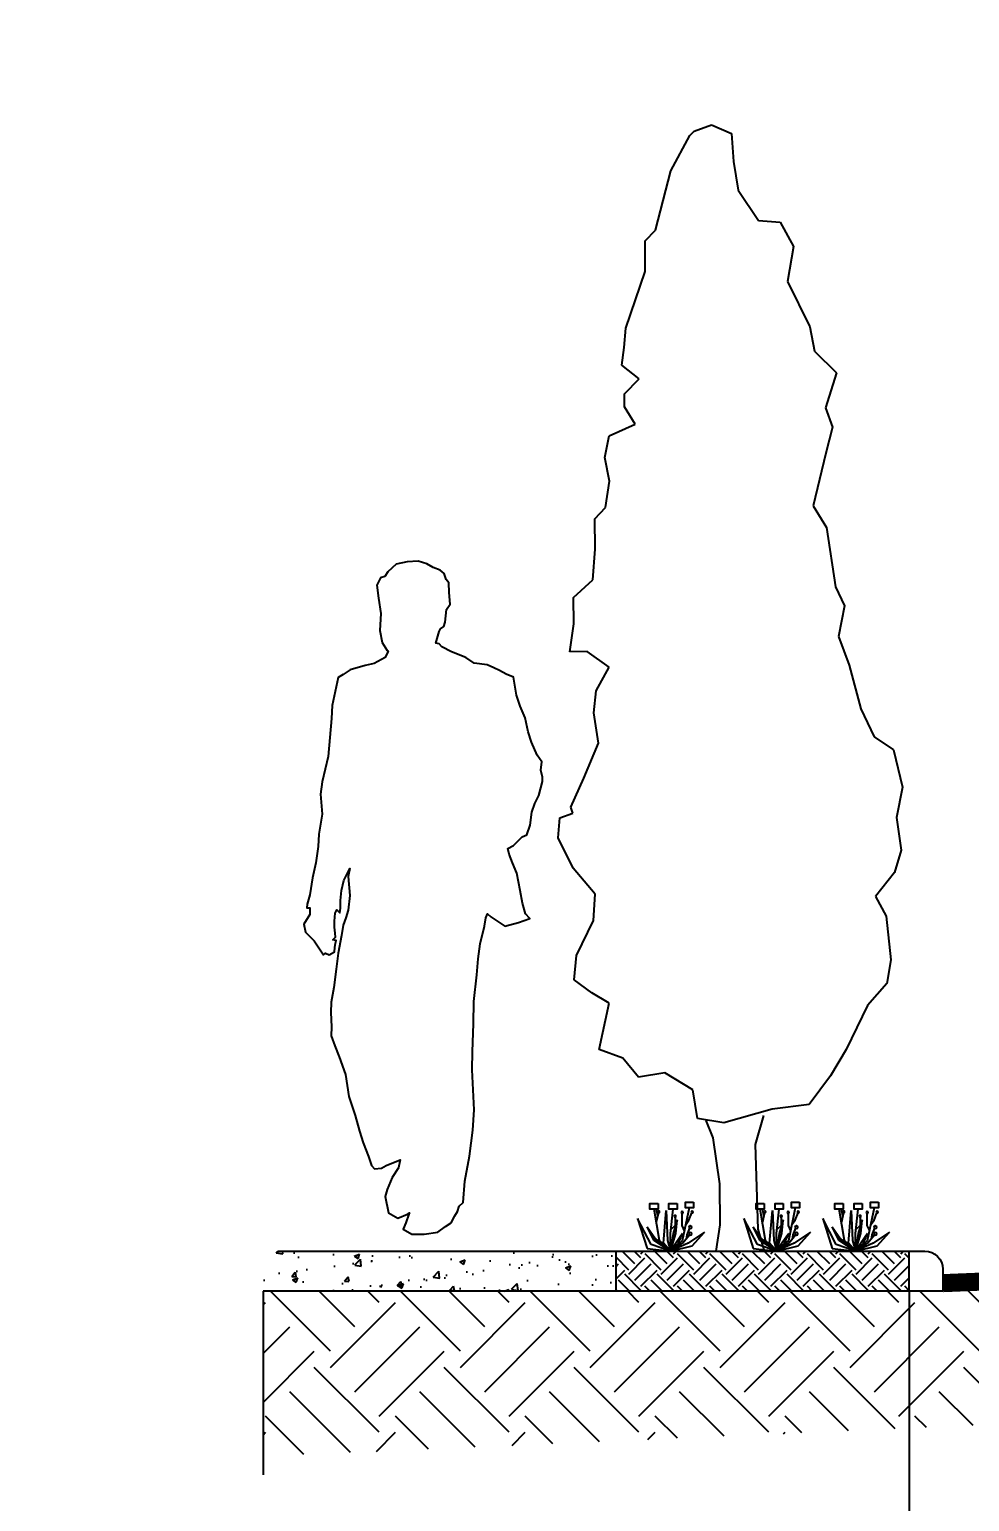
# Model space of a CAD drawing. Header units: metres. Extents: x 294898 to 295286, y 1620966 to 1622103.
# Drawn here: x 295147.23 to 295157.12, y 1621878.95 to 1621894.45 of the extents above; entities that cross this region are included whole.
import ezdxf

# ---------------------------------------------------------------- set-up
doc = ezdxf.new("R2010")
doc.units = ezdxf.units.M
doc.layers.add('A-Verde', color=76, linetype='Continuous')
doc.styles.add('ATTR', font='romans.shx', dxfattribs={"width": 0.8, "height": 0.6})
doc.styles.get("Standard").update_dxf_attribs({"font": 'simplex.shx'})
doc.dimstyles.new('COTAS LOTES', dxfattribs={"dimscale": 0.25, "dimtxt": 2, "dimasz": 0.18, "dimexe": 0.18, "dimexo": 0.0625, "dimgap": 0.09, "dimtad": 0, "dimlfac": 1.1976, "dimzin": 0, "dimdsep": 46, "dimtxsty": 'Standard', "dimblk": 'NONE', "dimcen": 0, "dimse1": 1, "dimse2": 1, "dimsd1": 1, "dimsd2": 1, "dimadec": 0, "dimazin": 0, "dimtfac": 1, "dimtofl": 0, "dimtmove": 0, "dimatfit": 3, "dimldrblk": 'NONE', "dimfxl": 1, "dimtolj": 1, "dimtzin": 0, "dimarcsym": 0})

# ---------------------------------------------------------------- blocks, each defined once
blk = doc.blocks.new('Shrub 1')
at = {"layer": 'A-Verde'}
for p, q in [((-6.561, 10.922), (-7.599, 13.504)), ((-4.32, 3.84), (-6.729, 15.44)), ((-5.52, 9.6), (-6.561, 10.922)), ((-4.181, 9.123), (-4.181, 13.348)), ((-2.4, 11.04), (-0.96, 6.24)), ((-1.92, 6.24), (-2.4, 11.04)), ((-1.678, 12.034), (-1.699, 9.121)), ((0, 6.24), (-0.96, 14.88)), ((1.44, 14.4), (0.96, 3.84)), ((2.4, 2.88), (1.44, 14.4)), ((3.84, 3.84), (5.76, 14.88)), ((4.226, 13.695), (4.948, 10.237)), ((4.452, 12.537), (4.837, 14.763)), ((6.72, 2.4), (11.52, 11.52)), ((11.52, 11.52), (8.16, 0.96)), ((-12, 6.72), (-6.24, 2.88)), ((-7.68, 1.92), (-12, 6.72)), ((-6.72, 8.16), (-5.76, 5.76)), ((-4.32, 2.88), (-6.72, 5.76)), ((-5.76, 5.76), (-5.52, 4.32)), ((-5.035, 7.245), (-4.181, 9.044)), ((-4.32, 6.24), (-1.92, 2.88)), ((-2.88, 2.88), (-4.32, 6.24)), ((0, 0), (-1.92, 6.24)), ((-1.699, 9.121), (-0.149, 7.623)), ((-0.96, 6.24), (0, 0)), ((0, 0), (0, 6.24)), ((8.16, 8.64), (5.28, 4.32)), ((5.76, 3.84), (8.16, 8.64)), ((0, 0), (-7.68, 1.92)), ((-6.24, 2.88), (0, 0)), ((0, 0), (-4.32, 3.84)), ((0, 0), (-4.32, 2.88)), ((0, 0), (-2.88, 2.88)), ((-1.92, 2.88), (0, 0)), ((5.28, 4.32), (0, 0)), ((0.96, 3.84), (0, 0)), ((0, 0), (3.84, 3.84)), ((0, 0), (5.76, 3.84)), ((0, 0), (2.4, 2.88)), ((0, 0), (6.72, 2.4)), ((8.16, 0.96), (0, 0))]:
    blk.add_line(p, q, dxfattribs=at)
at = {"layer": 'A-Verde', "color": 1}
for points in [[(-8.16, 17.28), (-8.16, 15.36), (-5.28, 15.36), (-5.28, 17.28)], [(-2.4, 16.8), (-2.4, 14.88), (0.48, 14.88), (0.48, 16.8)], [(4.32, 16.8), (4.32, 14.88), (7.2, 14.88), (7.2, 16.8)]]:
    blk.add_lwpolyline(points, close=True, dxfattribs=at)
for centre, radius in [((-7.689, 13.813), 0.324), ((-4.164, 13.681), 0.339), ((-1.679, 12.331), 0.298), ((4.059, 13.896), 0.265), ((-7.013, 8.536), 0.507), ((-7.013, 6.136), 0.507)]:
    blk.add_circle(centre, radius, dxfattribs=at)
at = {"style": 'ATTR', "width": 0.8, "flags": 9}
blk.add_attdef('ESTCODE', (0, 0), '', height=0.000047, dxfattribs=at)
blk = doc.blocks.new('2PEHOD03')
at = {"color": 0, "linetype": 'ByBlock'}
blk.add_lwpolyline([(-0.2314, 0.5193), (-0.2188, 0.4898), (-0.2016, 0.4412), (-0.1921, 0.3807), (-0.175, 0.3279), (-0.1633, 0.2848), (-0.1527, 0.253), (-0.1387, 0.2149), (-0.1304, 0.1905), (-0.1218, 0.1811), (-0.1028, 0.1832), (-0.09, 0.1906), (-0.0509, 0.2066), (-0.0562, 0.1844), (-0.0732, 0.1579), (-0.0868, 0.125), (-0.093, 0.1051), (-0.0835, 0.0605), (-0.0579, 0.0457), (-0.0307, 0.0563), (-0.0253, 0.0606), (-0.0273, 0.0563), (-0.0357, 0.033), (-0.0431, 0.0151), (-0.0189, 0.0015), (0.0149, 0.0016), (0.0521, 0.0068), (0.0731, 0.0227), (0.089, 0.0333), (0.0986, 0.0523), (0.1068, 0.064), (0.1111, 0.0791), (0.1218, 0.0885), (0.1268, 0.1478), (0.1395, 0.2166), (0.1487, 0.2874), (0.152, 0.3434), (0.1464, 0.4536), (0.1474, 0.5042), (0.1504, 0.5806), (0.1514, 0.6417), (0.1595, 0.7147), (0.1628, 0.7594), (0.169, 0.8006), (0.1805, 0.8492), (0.1847, 0.8716), (0.189, 0.883), (0.1984, 0.8748), (0.2365, 0.8493), (0.2745, 0.859), (0.3052, 0.8696), (0.2935, 0.8832), (0.285, 0.9119), (0.2786, 0.9468), (0.2692, 0.9943), (0.2574, 1.0229), (0.2489, 1.0474), (0.2446, 1.063), (0.2605, 1.0707), (0.2721, 1.0824), (0.2846, 1.0949), (0.2974, 1.1003), (0.3058, 1.1268), (0.3111, 1.1628), (0.3193, 1.1859), (0.3301, 1.2083), (0.3405, 1.2464), (0.3405, 1.2589), (0.3351, 1.278), (0.3381, 1.3013), (0.3256, 1.3194), (0.3096, 1.3552), (0.301, 1.3839), (0.2924, 1.4219), (0.2787, 1.4537), (0.2682, 1.4841), (0.2607, 1.5341), (0.2405, 1.5423), (0.2223, 1.5519), (0.2066, 1.5593), (0.1876, 1.5678), (0.1526, 1.572), (0.1293, 1.5875), (0.09, 1.6034), (0.0636, 1.6172), (0.0562, 1.6255), (0.0465, 1.6277), (0.0561, 1.6596), (0.0592, 1.6669), (0.0689, 1.6732), (0.0728, 1.6849), (0.0739, 1.7028), (0.0762, 1.7198), (0.0866, 1.7346), (0.0835, 1.7664), (0.0823, 1.7929), (0.0749, 1.8022), (0.0694, 1.8193), (0.0589, 1.8286), (0.0398, 1.8351), (0.0219, 1.8456), (-0.0014, 1.8529), (-0.0321, 1.8509), (-0.0627, 1.8443), (-0.0849, 1.8232), (-0.0934, 1.8104), (-0.105, 1.8073), (-0.1155, 1.7871), (-0.1111, 1.7513), (-0.1048, 1.7089), (-0.107, 1.6623), (-0.1004, 1.6294), (-0.0867, 1.6073), (-0.0844, 1.6053), (-0.0929, 1.5882), (-0.1224, 1.5714), (-0.148, 1.5659), (-0.1892, 1.5542), (-0.2082, 1.5414), (-0.2218, 1.5331), (-0.2387, 1.4558), (-0.2406, 1.4197), (-0.2489, 1.316), (-0.2658, 1.2461), (-0.27, 1.2122), (-0.2656, 1.1574), (-0.2749, 1.1023), (-0.2771, 1.0684), (-0.2832, 1.023), (-0.2928, 0.9815), (-0.3001, 0.9351), (-0.3075, 0.9096), (-0.3083, 0.899), (-0.3, 0.8991), (-0.3, 0.8812), (-0.3159, 0.8547), (-0.3116, 0.8323), (-0.2882, 0.8082), (-0.2626, 0.7701), (-0.2563, 0.7744), (-0.2469, 0.7702), (-0.2319, 0.7787), (-0.2311, 0.7904), (-0.2288, 0.8017), (-0.2277, 0.8094), (-0.2362, 0.8114), (-0.2288, 0.8188), (-0.23, 0.8293), (-0.232, 0.8463), (-0.2321, 0.8623), (-0.2301, 0.8844), (-0.2259, 0.8938), (-0.2173, 0.8856), (-0.2154, 0.8981), (-0.2154, 0.9194), (-0.2123, 0.947), (-0.2059, 0.9743), (-0.19, 1.0073), (-0.1942, 0.9851), (-0.1899, 0.9331), (-0.194, 0.893), (-0.2005, 0.8717), (-0.2079, 0.8515), (-0.2129, 0.8231), (-0.2214, 0.7745), (-0.2275, 0.731), (-0.234, 0.6801), (-0.2413, 0.6401), (-0.2423, 0.6114), (-0.24, 0.5721), (-0.2411, 0.5469)], close=True, dxfattribs=at)
blk = doc.blocks.new('*D322')
at = {"layer": 'Defpoints', "color": 0, "transparency": 16777216}
for p in [(295135.463, 1622039.414, 769.142), (295196.827, 1622025.001, 769.142), (294948.109, 1620966.087)]:
    blk.add_point(p, dxfattribs=at)
at = {"color": 0, "transparency": 16777216, "insert": (294917.427, 1620973.293), "char_height": 0.5, "attachment_point": 5, "rotation": 346.7819}
blk.add_mtext('\\A1;75.49V', dxfattribs=at)
blk = doc.blocks.new('_None')

msp = doc.modelspace()

# ---------------------------------------------------------------- hatches: boundary and pattern name
at = {"lineweight": -3}
h = msp.add_hatch(dxfattribs=at)
h.set_pattern_fill('EARTH', color=256, scale=0.152216, angle=45, style=0)
h.set_pattern_definition([(45, (295211.0551, 1621693.9499), (1e-16, 1.3669384), [0.966571, -0.966571]), (45, (295210.7988, 1621694.2062), (1e-16, 1.3669384), [0.966571, -0.966571]), (45, (295210.5425, 1621694.4625), (1e-16, 1.3669384), [0.966571, -0.966571]), (135, (295210.5425, 1621694.6334), (-1.3669384, 1e-16), [0.966571, -0.966571]), (135, (295210.7988, 1621694.8897), (-1.3669384, 1e-16), [0.966571, -0.966571]), (135, (295211.0551, 1621695.146), (-1.3669384, 1e-16), [0.966571, -0.966571])])
h.paths.add_polyline_path([(295149.6884, 1621881.1688), (295149.6884, 1621879.4316), (295169.6724, 1621880.2965), (295169.6724, 1621881.7754), (295163.823, 1621881.5374), (295163.8186, 1621881.5148), (295163.1126, 1621881.4922), (295163.1042, 1621881.5082), (295156.8427, 1621881.2534), (295156.8427, 1621881.1688), (295156.4894, 1621881.1688)])
h.paths.add_polyline_path([(295189.6566, 1621879.4798), (295189.6566, 1621881.294), (295182.8556, 1621881.2941), (295182.5023, 1621881.2941), (295182.5023, 1621881.3787), (295169.6724, 1621881.7754), (295169.6724, 1621880.2965)])
h = msp.add_hatch(dxfattribs=at)
h.set_pattern_fill('AR-CONC', color=256, scale=0.003044, style=0)
h.set_pattern_definition([(50, (295080.87586, 1621693.9499), (0.5546283, -0.0485237), [0.0579943, -0.6379371]), (355, (295080.87586, 1621693.9499), (-0.1072904, 0.5816375), [0.0463954, -0.5103497]), (100.451, (295080.9221, 1621693.94585), (0.4473399, 0.5331111), [0.0492875, -0.5421628]), (46.1842, (295080.87586, 1621694.10454), (0.8252512, -0.1279903), [0.0869914, -0.9569057]), (96.6356, (295080.9446, 1621694.0939), (0.7227343, 0.7532424), [0.0739313, -0.8132443]), (351.184, (295080.8759, 1621694.10454), (0.7227355, 0.753241), [0.069593, -0.7655246]), (21, (295080.9532, 1621694.0659), (0.4615641, -0.3113289), [0.0579943, -0.6379371]), (326, (295080.9532, 1621694.0659), (0.1881451, 0.560727), [0.0463954, -0.5103497]), (71.4514, (295080.99165, 1621694.03994), (0.649708, 0.2493993), [0.0492875, -0.5421628]), (37.5, (295080.87586, 1621693.9499), (0.0094027, 0.25741255), [0, -0.50416365, 0, -0.5180823, 0, -0.51228285]), (7.5, (295080.87586, 1621693.9499), (0.2034204, 0.30498167), [0, -0.29538423, 0, -0.4925648, 0, -0.19524743]), (327.5, (295080.70342, 1621693.9499), (0.41278108, -0.01744013), [0, -0.1933143, 0, -0.60314057, 0, -0.80032114]), (317.5, (295080.6261, 1621693.9499), (0.45095255, 0.07740636), [0, -0.2513086, 0, -0.4005472, 0, -0.568344])])
h.paths.add_polyline_path([(295153.3999, 1621881.59), (295152.9291, 1621881.59), (295149.6884, 1621881.59), (295149.6884, 1621881.1688), (295153.3999, 1621881.1688)])
h = msp.add_hatch(dxfattribs=at)
h.set_pattern_fill('EARTH', color=256, scale=0.038054, angle=45, style=0)
h.set_pattern_definition([(45, (295080.87586, 1621693.9499), (0, 0.3417346), [0.24164286, -0.24164286]), (45, (295080.81178, 1621694.01397), (0, 0.3417346), [0.24164286, -0.24164286]), (45, (295080.7477, 1621694.07804), (0, 0.3417346), [0.24164286, -0.24164286]), (135, (295080.7477, 1621694.12076), (-0.3417346, 0), [0.24164286, -0.24164286]), (135, (295080.81178, 1621694.18484), (-0.3417346, 0), [0.24164286, -0.24164286]), (135, (295080.87586, 1621694.2489), (-0.3417346, 0), [0.24164286, -0.24164286])])
h.paths.add_polyline_path([(295156.4894, 1621881.5899), (295153.3999, 1621881.59), (295153.3999, 1621881.1688), (295156.4894, 1621881.1688)])

# ---------------------------------------------------------------- linework, layer by layer
for p, q in [((295154.2253, 1621893.3785), (295154.4086, 1621893.4456)), ((295154.4086, 1621893.4456), (295154.6194, 1621893.3553)), ((295153.9791, 1621892.9629), (295154.1797, 1621893.3322)), ((295154.1797, 1621893.3322), (295154.2253, 1621893.3785)), ((295154.6194, 1621893.3553), (295154.6414, 1621893.06)), ((295154.6414, 1621893.06), (295154.6897, 1621892.7584)), ((295153.8198, 1621892.338), (295153.9791, 1621892.9629)), ((295154.6897, 1621892.7584), (295154.9023, 1621892.4384)), ((295154.9023, 1621892.4384), (295155.1322, 1621892.4205)), ((295155.1322, 1621892.4205), (295155.2721, 1621892.1655)), ((295153.7091, 1621892.2255), (295153.8198, 1621892.338)), ((295153.7116, 1621891.9038), (295153.7091, 1621892.2255)), ((295155.2721, 1621892.1655), (295155.2093, 1621891.7974)), ((295153.5062, 1621891.3048), (295153.7116, 1621891.9038)), ((295155.2093, 1621891.7974), (295155.4429, 1621891.3199)), ((295153.4881, 1621891.1011), (295153.5062, 1621891.3048)), ((295155.4429, 1621891.3199), (295155.4908, 1621891.0643)), ((295153.4633, 1621890.9171), (295153.4881, 1621891.1011)), ((295155.4908, 1621891.0643), (295155.7224, 1621890.8363)), ((295153.6482, 1621890.7741), (295153.4633, 1621890.9171)), ((295155.7224, 1621890.8363), (295155.6071, 1621890.4677)), ((295153.4919, 1621890.6153), (295153.6482, 1621890.7741)), ((295153.493, 1621890.4774), (295153.4919, 1621890.6153)), ((295153.606, 1621890.2945), (295153.493, 1621890.4774)), ((295155.6071, 1621890.4677), (295155.6809, 1621890.2648)), ((295153.3312, 1621890.1742), (295153.606, 1621890.2945)), ((295155.6809, 1621890.2648), (295155.6109, 1621889.9885)), ((295153.2871, 1621889.944), (295153.3312, 1621890.1742)), ((295153.335, 1621889.6949), (295153.2871, 1621889.944)), ((295155.6109, 1621889.9885), (295155.4773, 1621889.436)), ((295153.2912, 1621889.4188), (295153.335, 1621889.6949)), ((295153.1805, 1621889.2998), (295153.2912, 1621889.4188)), ((295155.4773, 1621889.436), (295155.617, 1621889.2073)), ((295153.183, 1621888.9781), (295153.1805, 1621889.2998)), ((295155.617, 1621889.2073), (295155.7138, 1621888.5843)), ((295153.1593, 1621888.6562), (295153.183, 1621888.9781)), ((295152.9572, 1621888.4708), (295153.1593, 1621888.6562)), ((295155.7138, 1621888.5843), (295155.8073, 1621888.3815)), ((295152.9594, 1621888.1951), (295152.9572, 1621888.4708)), ((295155.8073, 1621888.3815), (295155.7441, 1621888.0593)), ((295152.9157, 1621887.8993), (295152.9594, 1621888.1951)), ((295155.7441, 1621888.0593), (295155.8581, 1621887.7582)), ((295153.0995, 1621887.9007), (295152.9157, 1621887.8993)), ((295153.3306, 1621887.7384), (295153.0995, 1621887.9007)), ((295153.1947, 1621887.4879), (295153.3306, 1621887.7384)), ((295155.8581, 1621887.7582), (295155.9799, 1621887.2996)), ((295153.1702, 1621887.2579), (295153.1947, 1621887.4879)), ((295153.2187, 1621886.9366), (295153.1702, 1621887.2579)), ((295155.9799, 1621887.2996), (295156.12, 1621887.0052)), ((295153.064, 1621886.5677), (295153.2187, 1621886.9366)), ((295156.12, 1621887.0052), (295156.3246, 1621886.869)), ((295156.3246, 1621886.869), (295156.4196, 1621886.4758)), ((295152.9285, 1621886.2646), (295153.064, 1621886.5677)), ((295156.4196, 1621886.4758), (295156.3565, 1621886.1536)), ((295152.7932, 1621885.9419), (295152.8112, 1621886.1521)), ((295152.8112, 1621886.1521), (295152.9487, 1621886.1991)), ((295152.9487, 1621886.1991), (295152.9285, 1621886.2646)), ((295156.3565, 1621886.1536), (295156.4051, 1621885.8126)), ((295152.9533, 1621885.6214), (295152.7932, 1621885.9419)), ((295156.4051, 1621885.8126), (295156.3348, 1621885.5757)), ((295153.1852, 1621885.3475), (295152.9533, 1621885.6214)), ((295156.3348, 1621885.5757), (295156.1332, 1621885.3246)), ((295153.1677, 1621885.0716), (295153.1852, 1621885.3475)), ((295156.1332, 1621885.3246), (295156.2465, 1621885.1154)), ((295152.9867, 1621884.7025), (295153.1677, 1621885.0716)), ((295156.2465, 1621885.1154), (295156.296, 1621884.6562)), ((295152.9625, 1621884.4463), (295152.9867, 1621884.7025)), ((295156.296, 1621884.6562), (295156.252, 1621884.4064)), ((295153.1474, 1621884.3099), (295152.9625, 1621884.4463)), ((295153.3321, 1621884.1997), (295153.1474, 1621884.3099)), ((295156.252, 1621884.4064), (295156.0503, 1621884.175)), ((295153.2243, 1621883.713), (295153.3321, 1621884.1997)), ((295156.0503, 1621884.175), (295155.8241, 1621883.7137)), ((295153.4744, 1621883.6231), (295153.2243, 1621883.713)), ((295155.8241, 1621883.7137), (295155.6622, 1621883.4367)), ((295153.6402, 1621883.4208), (295153.4744, 1621883.6231)), ((295153.9155, 1621883.469), (295153.6402, 1621883.4208)), ((295154.2124, 1621883.2875), (295153.9155, 1621883.469)), ((295155.6622, 1621883.4367), (295155.4347, 1621883.1329)), ((295154.2607, 1621882.9858), (295154.2124, 1621883.2875)), ((295155.0478, 1621883.0839), (295154.5368, 1621882.942)), ((295155.4347, 1621883.1329), (295155.0478, 1621883.0839)), ((295154.5368, 1621882.942), (295154.2607, 1621882.9858)), ((295154.4264, 1621882.7836), (295154.3528, 1621882.9668)), ((295154.9564, 1621883.0175), (295154.8668, 1621882.7148)), ((295154.4959, 1621882.2983), (295154.4264, 1621882.7836)), ((295154.8668, 1621882.7148), (295154.8945, 1621881.8232)), ((295154.5002, 1621881.866), (295154.4959, 1621882.2983)), ((295154.4564, 1621881.59), (295154.5002, 1621881.866)), ((295154.8945, 1621881.8232), (295154.9631, 1621881.59)), ((295153.3999, 1621881.59), (295153.3999, 1621881.1688)), ((295156.4894, 1621881.1688), (295156.4894, 1621881.5899)), ((295149.6884, 1621881.1688), (295149.6884, 1621879.2362)), ((295156.4894, 1621881.1688), (295149.6884, 1621881.1688)), ((295156.4894, 1621881.1688), (295156.4894, 1621875.2564)), ((295156.8427, 1621881.1688), (295156.4894, 1621881.1688))]:
    msp.add_line(p, q, dxfattribs=at)
at = {"lineweight": -3, "const_width": 0.1903}
msp.add_lwpolyline([(295156.8427, 1621881.2534), (295169.6724, 1621881.7754), (295182.5023, 1621881.3787)], dxfattribs=at)
at = {"lineweight": -3}
msp.add_lwpolyline([(295149.8445, 1621881.59), (295152.9291, 1621881.59), (295156.6525, 1621881.5899, -0.4142088), (295156.8427, 1621881.3997), (295156.8427, 1621881.1688)], format="xyb", dxfattribs=at)

# ---------------------------------------------------------------- block references
for name, p, xscale, yscale, zscale in [('2PEHOD03', (295151.3281, 1621881.7628), 3.826667137362111, 3.826667137362111, 3.826667137362111), ('Shrub 1', (295153.9751, 1621881.5893), -0.0298729646016076, 0.0298729646016076, 0.0298729645943984), ('Shrub 1', (295155.0919, 1621881.5893), -0.0298729646016076, 0.0298729646016076, 0.0298729645943984), ('Shrub 1', (295155.9223, 1621881.5893), -0.0298729646016076, 0.0298729646016076, 0.0298729645943984)]:
    msp.add_blockref(name, p, dxfattribs=dict(at, xscale=xscale, yscale=yscale, zscale=zscale))

# ---------------------------------------------------------------- dimensions: what is measured, and where the dimension line sits
dim = msp.add_aligned_dim(p1=(295135.4632, 1622039.4142, 769.142), p2=(295196.827, 1622025.001, 769.142), distance=-1087.7316, dimstyle='COTAS LOTES', override={"dimpost": 'V'})
dim.commit()
dim.dimension.update_dxf_attribs({"geometry": '*D322', "text_midpoint": (294917.4269, 1620973.2933)})

doc.saveas('drawing.dxf')
